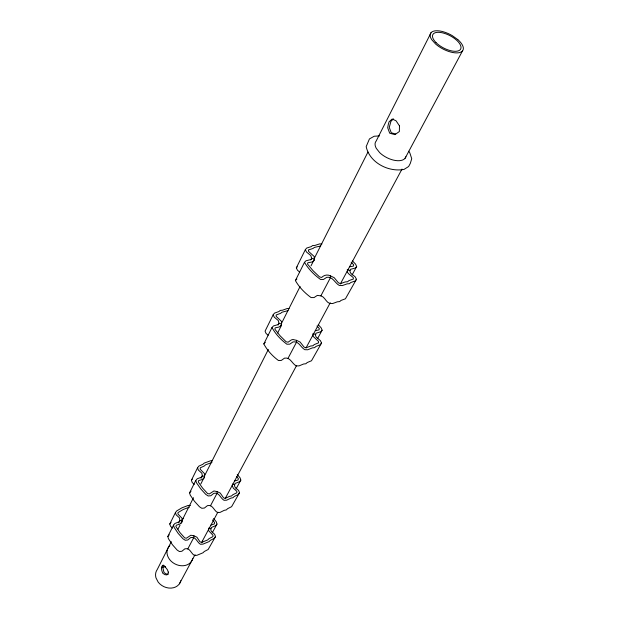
<?xml version="1.0" encoding="UTF-8"?>
<svg xmlns="http://www.w3.org/2000/svg" width="619" height="619" viewBox="0 0 619 619"><rect width="100%" height="100%" fill="white"/><g stroke="black" fill="none" stroke-linecap="round" stroke-linejoin="round"><path stroke-width="0.93" d="M318.243 324.666L321.16 327.853L322.128 330.206L320.758 331.769L315.899 333.254L315.52 335.599L316.263 337.154L320.394 340.62L321.532 343.019L311.496 360.769L307.202 362.541L305.848 363.755L303.627 364.003L299.031 365.891L296.161 365.86C292.006 363.655 290.319 356.97 284.523 358.146L281.305 360.42L278.457 360.506C272.546 356.149 267.23 350.393 263.818 343.916L271.996 327.521L273.49 325.934L278.565 324.457L278.968 323.25L278.318 320.572L274.225 317.121L273.165 314.762L274.496 313.129L278.921 311.527L280.322 310.398L282.558 310.204L287.17 308.533L289.065 308.602M320.681 245.998L314.413 247.399L312.997 248.482L308.448 249.944L308.556 251.384L314.189 256.498L314.32 260.421L311.844 262.054L307.86 262.742L307.519 264.073L313.121 270.782L319.559 276.933L321.632 277.451C324.054 275.068 327.374 274.256 330.43 275.865L330.368 277.807L320.866 295.867L317.33 295.395L314.042 297.577L311.086 297.577C304.858 293.073 299.178 287.231 295.387 280.577L304.486 262.317L305.995 260.785L311.233 259.469L311.612 258.285L310.862 255.593L306.506 252.026L305.337 249.65L306.676 248.064L311.225 246.61L312.641 245.526L314.963 245.41L319.706 243.886L321.919 244.033M288.052 310.63L281.97 312.224L280.577 313.353L276.151 314.97L276.221 316.41L281.498 321.385L281.506 325.315L279.076 327.033L275.223 327.846L274.859 329.184L280.059 335.753L286.071 341.742L288.052 342.199L291.294 339.955L292.949 339.491L296.563 340.357L296.455 342.307L287.92 358.525M237.247 474.386L240.095 477.853L240.83 480.112L239.499 481.737L235.011 483.485L234.524 485.822L235.104 487.308L238.624 490.472L239.499 492.77L231.599 506.698L227.614 508.671L226.322 509.932L224.302 510.304L220.054 512.408L217.47 512.532C213.849 510.574 212.696 504.191 207.435 505.638L204.402 508.044L201.84 508.292L199.473 506.775L194.482 501.282L190.25 495.161L189.584 492.863L195.774 480.437L197.213 478.789L201.864 477.032L202.297 475.825L201.864 473.226L198.374 470.069L197.554 467.809L198.854 466.115L202.931 464.265L204.255 463.066L210.545 460.807L212.255 460.76M213.632 518.467L216.317 521.848L216.99 524.069L215.675 525.693L211.311 527.496L210.8 529.81L211.334 531.272L214.677 534.344L215.489 536.596L208.162 549.494L204.285 551.498L203.017 552.767L196.927 555.305L194.436 555.467C190.969 553.579 189.956 547.32 184.857 548.829L181.901 551.25L179.417 551.529L177.158 550.067L172.43 544.728L168.445 538.754L167.834 536.503L173.506 525.129L174.914 523.481L179.425 521.662L179.866 520.463L179.487 517.902L176.175 514.838L175.417 512.617L176.694 510.923L181.955 507.82L188.068 505.483L190.536 505.375M211.93 462.501L205.64 464.768L204.316 465.975L200.239 467.832L200.216 469.248L204.688 473.829L204.463 477.706L202.181 479.547L198.66 480.568L198.258 481.907L202.56 488.058L207.62 493.583L209.377 493.916L213.942 490.968L217.145 491.61L216.929 493.529L210.468 505.824M189.375 507.139L183.263 509.483L178.001 512.594L177.955 514.002L182.203 518.459L181.924 522.289L179.688 524.138L176.283 525.214L175.873 526.545L179.92 532.541L184.717 537.911L186.404 538.221L190.853 535.234L193.94 535.814L193.693 537.718L187.781 548.952M320.866 295.867C324.967 296.919 325.749 302.002 329.656 303.434L332.635 303.55L337.355 301.801L339.653 301.608L341.023 300.432L345.433 298.791L356.451 279.277L355.198 276.855L350.795 273.273L349.967 271.702L350.292 269.373L355.291 268.042L356.668 266.526L355.577 264.158L352.459 260.893M163.439 565.193L162.774 567.329L164.02 572.552L166.155 573.945L168.074 574.208M172.484 528.061L170.519 526.235L169.784 524.03L175.417 512.617M194.265 484.391L192.2 482.511L191.403 480.267L197.554 467.809M273.165 314.762L265.071 331.15L266.1 333.502L268.112 335.212M299.611 272.012L297.468 270.248L296.331 267.872L305.337 249.65M178.636 522.9L179.866 520.463L182.102 521.051L180.872 523.488M201.043 478.309L202.297 475.825L204.626 476.46L200.866 483.896M278.101 324.975L278.968 323.25L281.606 324.054L280.74 325.772M310.784 259.934L311.612 258.285L314.382 259.16L311.048 265.768M171.308 541.679L157.288 569.457A13.216 10.879 27.5 0 0 155.973 577.844L158.178 582.123A13.216 10.879 27.5 0 0 171.192 588.096A13.216 10.879 27.5 0 0 180.81 580.684M181.754 520.989L193.499 497.715M204.812 475.299L268.337 349.441M281.39 323.575L300.099 286.504M314.46 258.061L367.972 152.026M178.009 529.16L180.052 525.105M277.598 333.053L281.506 325.315M431.141 32.559L376.213 140.962A16.914 8.79 27.5 0 0 376.259 148.32L379.687 152.653A16.914 8.79 27.5 0 0 395.34 160.483A16.914 8.79 27.5 0 0 405.902 156.754M405.089 158.271L462.47 50.967M179.425 583.802L195.047 554.686M201.446 542.77L217.896 512.122M225.2 498.504L296.47 365.721M306.065 347.839L330.275 302.73M340.326 283.997L402.002 169.088M212.224 532.866L216.99 524.069M235.971 489.072L240.83 480.112M317.555 338.639L322.128 330.206M352.064 275.006L356.668 266.526M215.489 536.596L214.275 538.337L210.367 540.333L209.09 541.602L202.955 544.124L200.44 544.279C196.927 542.376 195.883 536.077 190.737 537.571L187.758 539.992L185.259 540.263L182.976 538.785L178.179 533.408L174.125 527.396L173.506 525.129M239.499 492.77L238.269 494.511L234.261 496.469L232.961 497.73L230.926 498.102L226.639 500.191L224.039 500.299C220.364 498.318 219.172 491.904 213.864 493.335L210.816 495.742L208.224 495.966L205.825 494.434L200.765 488.909L196.463 482.743L195.774 480.437M321.532 343.019L320.286 344.721L315.961 346.454L314.599 347.661L312.355 347.901L307.728 349.758L304.834 349.696C300.61 347.476 298.869 340.767 293.019 341.905L289.777 344.156L286.899 344.218C280.91 339.823 275.501 334.043 271.996 327.521M356.451 279.277L355.213 280.941L350.772 282.535L349.395 283.703L347.073 283.873L342.322 285.583L339.305 285.436C334.856 283.107 332.844 276.337 326.786 277.304L323.482 279.455L320.495 279.432C314.173 274.89 308.394 269.017 304.486 262.317M169.784 524.03L171.053 522.335M191.403 480.267L192.261 479.137M296.331 267.872L297.221 266.804M167.834 536.503L169.235 534.847M189.584 492.863L191.008 491.215M263.818 343.916L265.311 342.322M295.387 280.577L296.896 279.022M393.46 118.856L390.922 121.37L389.266 127.382L391.254 132.783L395.634 133.983M181.986 519.31L183.626 518.505M211.002 525.044L214.29 523.984L214.654 522.676L212.503 519.975M234.64 480.994L238.036 479.98L238.385 478.665L236.675 476.584M315.319 330.685L319.017 329.881L319.319 328.565L316.982 326.012M349.603 266.797L353.426 266.116L353.689 264.808L351.19 262.201M379.478 135.917L374.186 136.242L369.427 138.935L366.162 146.672C369.682 162.665 388.453 172.345 404.029 169.413L408.625 166.526L410.289 163.439L411.736 158.735L409.855 152.947L408.71 151.222M210.909 528.696L208.696 528.115L208.649 530.723L212.944 535.211L212.928 536.642L209.029 538.631L207.752 539.9L201.608 542.414L199.976 541.803L196.919 537.215L193.94 535.814M232.311 484.066L234.616 484.692M217.145 491.61L220.263 493.08L223.513 497.784L225.215 498.427L229.502 496.345L231.537 495.981L232.837 494.72L236.853 492.77L236.829 491.324L233.309 488.143L232.179 485.42M315.543 334.453L312.935 333.664L313.113 336.357L318.468 341.363L318.584 342.849L314.259 344.574L312.889 345.773L310.653 346.013L306.026 347.863L304.084 347.089L300.138 342.059L296.563 340.357M347.228 269.698L349.959 270.565M330.43 275.865L334.19 277.676L338.446 282.813L340.489 283.641L345.24 281.931L347.561 281.769L348.938 280.608L353.387 279.014L353.217 277.536L348.807 273.946L347.499 272.383L347.22 271.06M202.529 540.666L202.622 541.935M191.395 561.495A13.541 10.925 27.5 0 1 172.732 562.555A13.541 10.925 27.5 0 1 169.846 545.563M192.788 558.361A13.541 10.925 27.5 0 1 191.851 560.775M162.24 567.538A11.575 9.525 27.5 0 1 165.428 566.741M399.479 125.881L399.356 131.53L394.945 134.64L389.684 133.193L387.695 127.793L388.198 124.899L389.057 121.842L392.167 119.018L396.052 120.79L399.479 125.881M168.298 572.08L168.12 573.952L166.836 574.904L164.878 574.633L162.743 573.233C161.899 570.942 160.22 566.865 162.921 565.186L164.29 565.758L167.401 569.735L168.298 572.08M457.812 39.601L452.296 35.654A18.261 8.093 27.5 0 0 434.445 30.965A18.261 8.093 27.5 0 0 431.66 39.585L435.528 43.941A18.261 8.093 27.5 0 0 459.081 52.692A18.261 8.093 27.5 0 0 457.812 39.601M435.977 42.533A15.676 6.948 27.5 0 0 460.242 49.652A15.676 6.948 27.5 0 0 444.04 33.24A15.676 6.948 27.5 0 0 435.977 42.533"/></g></svg>
